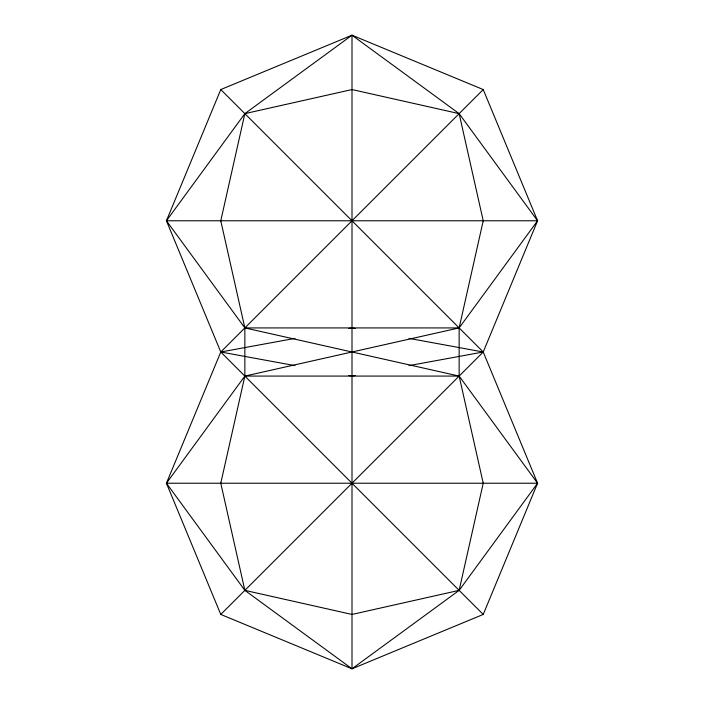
<?xml version="1.0" encoding="UTF-8"?>
<svg xmlns="http://www.w3.org/2000/svg" width="704" height="704" viewBox="0 0 704 704"><rect width="100%" height="100%" fill="white"/><g stroke="black" fill="none" stroke-linecap="round" stroke-linejoin="round"><path stroke-width="1.06" d="M220.774 89.558L352 35.2L459.14 113.634L483.226 220.774L459.14 327.923L459.14 376.077L537.574 483.226L459.14 590.366L352 668.8L220.774 614.442L483.226 352L537.574 220.774L483.226 89.558L352 35.2L244.86 113.634L220.774 220.774L244.86 327.923L244.86 376.077L220.774 483.226L244.86 590.366L352 668.8L483.226 614.442L537.574 483.226L483.226 352L220.774 89.558L166.426 220.774L220.774 352L483.226 614.442M220.774 614.442L166.426 483.226L220.774 352L483.226 89.558M166.426 220.774L244.86 113.634L352 89.558L459.14 113.634L537.574 220.774L459.14 327.923L244.86 376.077L166.426 483.226L244.86 590.366L352 614.442L459.14 590.366L483.226 483.226L459.14 376.077L244.86 327.923L166.426 220.774L537.574 220.774M294.994 338.378L220.774 352L294.994 365.622M348.77 328.513L352 327.923L355.23 328.513M355.23 375.487L352 376.077L348.77 375.487M409.006 365.622L483.226 352L409.006 338.378M244.86 327.923L459.14 327.923M244.86 376.077L459.14 376.077M166.426 483.226L537.574 483.226M352 35.2L352 668.8"/></g></svg>
